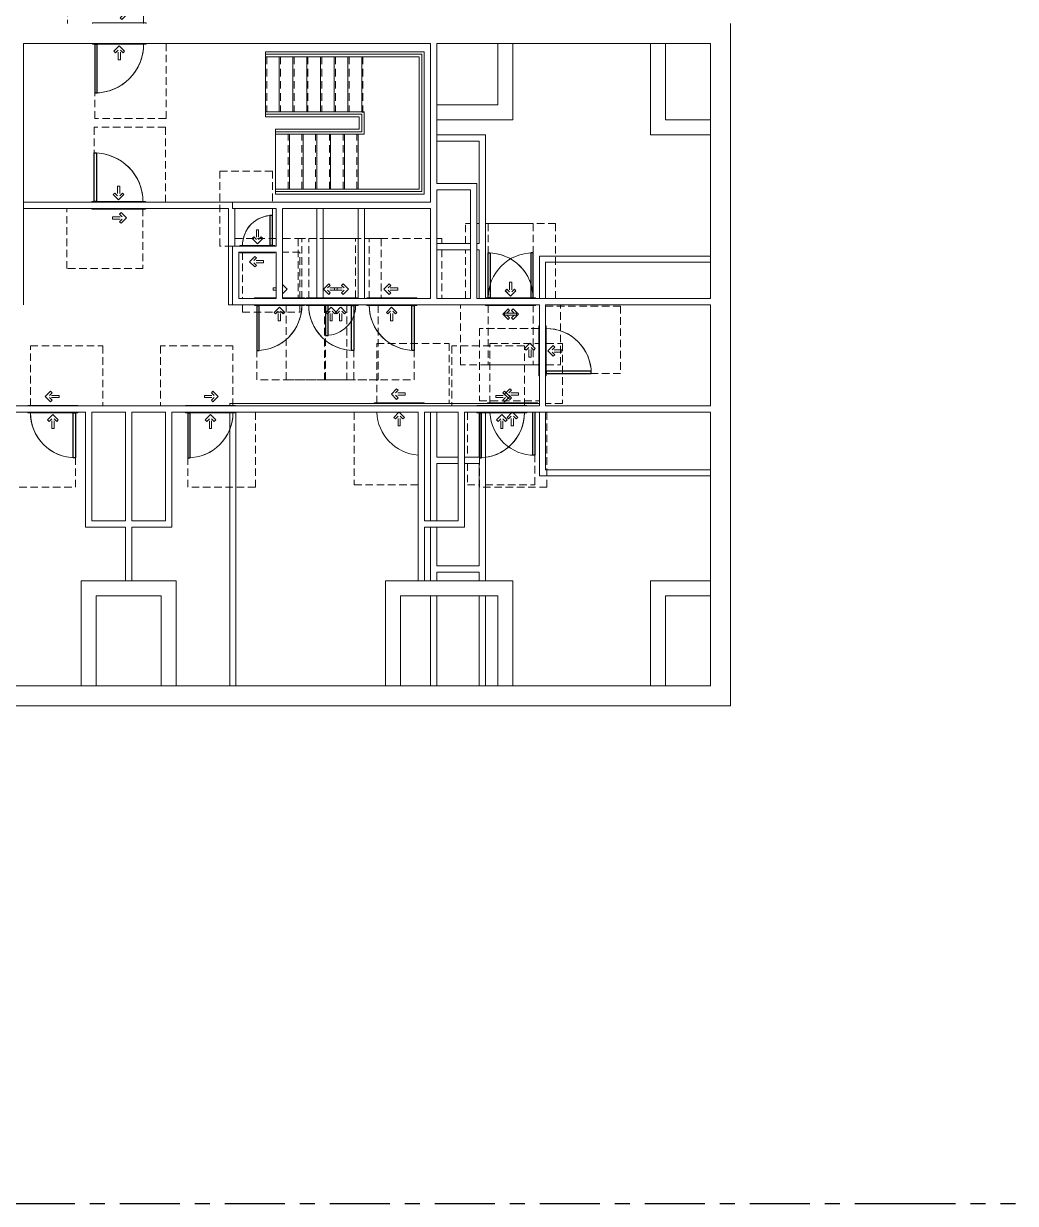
# Model space of a CAD drawing. Header units: inches. Extents: x -1352 to 84, y -1419 to 792.
# Drawn here: x -709 to 84, y -1174 to -230 of the extents above; entities that cross this region are included whole.
import ezdxf

# ---------------------------------------------------------------- set-up
doc = ezdxf.new("R2010")
doc.units = ezdxf.units.IN
doc.header["$MEASUREMENT"] = 0
for name, pattern in [('ADA Clearance', [9, 6, -3]), ('Grid Line', [84, 48, -12, 12, -12]), ('Overhead', [9.75, 6, -3.75])]:
    doc.linetypes.add(name, pattern=pattern)
for name, color, linetype, lineweight in [('A-DOOR', 31, 'Continuous', 15), ('A-DOOR-FRAM', 31, 'Continuous', 15), ('A-FLOR-HRAL', 11, 'Continuous', 15), ('A-WALL', 113, 'Continuous', 15), ('I-WALL', 2, 'Continuous', 15), ('S-GRID', 1, 'Continuous', 9), ('S-STRS', 31, 'Continuous', 15)]:
    doc.layers.add(name, color=color, linetype=linetype, lineweight=lineweight)

# ---------------------------------------------------------------- blocks, each defined once
blk = doc.blocks.new('Door-Single_CE_ - HM Door-2_ HM Frame-V2-ROOF')
at = {"layer": 'A-DOOR', "color": 253, "linetype": 'ADA Clearance'}
for p, q in [((-18, 50.5), (21.07, 50.5)), ((-18, 2.5), (-18, 50.5)), ((27.07, 50.5), (40, 50.5)), ((40, 50.5), (40, 2.5)), ((-2.02, 14.28), (-6.26, 10.04)), ((-2.02, 5.79), (-6.26, 10.04)), ((-0.78, 13.04), (-2.91, 10.91)), ((4.84, 10.91), (-2.91, 10.91)), ((-0.78, 13.04), (-2.02, 14.28)), ((4.84, 10.91), (4.84, 9.16)), ((4.84, 9.16), (-2.91, 9.16)), ((-0.78, 7.03), (-2.91, 9.16)), ((-0.78, 7.03), (-2.02, 5.79)), ((40, 2.5), (26.57, 2.5)), ((-36, -4.5), (-36, -40.5)), ((-4.26, -8.62), (-0.65, -5)), ((-3.02, -9.85), (-4.26, -8.62)), ((-3.02, -9.85), (-0.89, -7.72)), ((-0.89, -15.47), (-0.89, -7.72)), ((4.22, -8.62), (0.61, -5)), ((0.86, -15.47), (0.86, -7.72)), ((2.99, -9.85), (0.86, -7.72)), ((2.99, -9.85), (4.22, -8.62)), ((18, -62.5), (18, -4.5)), ((0.86, -15.47), (-0.89, -15.47)), ((-36, -45.5), (-36, -62.5)), ((-36, -62.5), (-26.57, -62.5)), ((-21.57, -62.5), (18, -62.5))]:
    blk.add_line(p, q, dxfattribs=at)
at = {"layer": 'A-DOOR', "color": 8, "lineweight": 25}
for p, q in [((16.25, -39), (16.25, -4.5)), ((16.25, -39), (16.25, -4.5)), ((18, -4.5), (18, -39)), ((18, -4.5), (18, -39)), ((18, -39), (16.25, -39)), ((18, -39), (16.25, -39))]:
    blk.add_line(p, q, dxfattribs=at)
at = {"layer": 'A-DOOR', "color": 253}
blk.add_arc((18, -3), 36, 183.19177, 270, dxfattribs=at)
blk.add_arc((18, -3), 36, 183.19177, 270, dxfattribs=at)
blk.add_arc((18, -3), 36, 183.19177, 270, dxfattribs=at)
blk.add_arc((18, -3), 36, 183.19177, 270, dxfattribs=at)
at = {"layer": 'A-DOOR-FRAM', "color": 253}
for p, q in [((-20, 3), (20, 3)), ((-20, 2.5), (-20, 3)), ((20, 3), (20, 2.5))]:
    blk.add_line(p, q, dxfattribs=at)
blk = doc.blocks.new('Door-Single_CE_ - HM Door-2_ HM Frame-V3-ROOF')
at = {"layer": 'A-DOOR', "color": 253, "linetype": 'ADA Clearance'}
for p, q in [((-36, 62.5), (18, 62.5)), ((-36, 2.5), (-36, 62.5)), ((18, 62.5), (18, 3)), ((-3.02, 9.85), (-4.26, 8.62)), ((-3.02, 9.85), (-0.89, 7.72)), ((-0.89, 15.47), (-0.89, 7.72)), ((0.86, 15.47), (-0.89, 15.47)), ((0.86, 15.47), (0.86, 7.72)), ((2.99, 9.85), (0.86, 7.72)), ((2.99, 9.85), (4.22, 8.62)), ((-4.26, 8.62), (-0.02, 4.37)), ((4.22, 8.62), (-0.02, 4.37)), ((-18, -3), (-18, -50.5)), ((-2.02, -5.79), (-6.26, -10.04)), ((-0.78, -7.03), (-2.91, -9.16)), ((4.84, -9.16), (-2.91, -9.16)), ((-0.78, -7.03), (-2.02, -5.79)), ((4.84, -10.91), (4.84, -9.16)), ((40, -50.5), (40, -2.5)), ((-2.02, -14.28), (-6.26, -10.04)), ((4.84, -10.91), (-2.91, -10.91)), ((-0.78, -13.04), (-2.91, -10.91)), ((-0.78, -13.04), (-2.02, -14.28)), ((-18, -50.5), (40, -50.5))]:
    blk.add_line(p, q, dxfattribs=at)
at = {"layer": 'A-DOOR', "color": 8, "lineweight": 25}
for p, q in [((18, 39), (16.25, 39)), ((16.25, 39), (16.25, 3)), ((18, 39), (16.25, 39)), ((16.25, 39), (16.25, 3)), ((18, 3), (18, 39)), ((18, 3), (18, 39))]:
    blk.add_line(p, q, dxfattribs=at)
at = {"layer": 'A-DOOR', "color": 253}
blk.add_arc((18, 3), 36, 90, 179.99883, dxfattribs=at)
blk.add_arc((18, 3), 36, 90, 179.99883, dxfattribs=at)
blk.add_arc((18, 3), 36, 90, 179.99883, dxfattribs=at)
blk.add_arc((18, 3), 36, 90, 179.99883, dxfattribs=at)
blk = doc.blocks.new('Door-Single_CE_ - HM Door-2_ HM Frame-V4-ROOF')
at = {"layer": 'A-DOOR', "color": 253, "linetype": 'ADA Clearance'}
for p, q in [((-36, 62.5), (-32.15, 62.5)), ((-36, 46.5), (-36, 62.5)), ((-27.15, 62.5), (-25.15, 62.5)), ((-20.15, 62.5), (18, 62.5)), ((18, 62.5), (18, 3)), ((-36, 2.5), (-36, 41.5)), ((-3.02, 9.85), (-4.26, 8.62)), ((-3.02, 9.85), (-0.89, 7.72)), ((-0.89, 15.47), (-0.89, 7.72)), ((0.86, 15.47), (-0.89, 15.47)), ((0.86, 15.47), (0.86, 7.72)), ((2.99, 9.85), (0.86, 7.72)), ((2.99, 9.85), (4.22, 8.62)), ((-4.26, 8.62), (-0.02, 4.37)), ((4.22, 8.62), (-0.02, 4.37)), ((-18, -3), (-18, -50.5)), ((-2.02, -5.79), (-6.26, -10.04)), ((-0.78, -7.03), (-2.91, -9.16)), ((4.84, -9.16), (-2.91, -9.16)), ((-0.78, -7.03), (-2.02, -5.79)), ((4.84, -10.91), (4.84, -9.16)), ((40, -50.5), (40, -2.5)), ((-2.02, -14.28), (-6.26, -10.04)), ((4.84, -10.91), (-2.91, -10.91)), ((-0.78, -13.04), (-2.91, -10.91)), ((-0.78, -13.04), (-2.02, -14.28)), ((-18, -50.5), (22.5, -50.5)), ((28.5, -50.5), (40, -50.5))]:
    blk.add_line(p, q, dxfattribs=at)
at = {"layer": 'A-DOOR', "color": 8, "lineweight": 25}
for p, q in [((18, 39), (16.25, 39)), ((16.25, 39), (16.25, 3)), ((18, 39), (16.25, 39)), ((16.25, 39), (16.25, 3)), ((18, 3), (18, 39)), ((18, 3), (18, 39))]:
    blk.add_line(p, q, dxfattribs=at)
at = {"layer": 'A-DOOR', "color": 253}
blk.add_arc((18, 3), 36, 90, 179.99883, dxfattribs=at)
blk.add_arc((18, 3), 36, 90, 179.99883, dxfattribs=at)
blk.add_arc((18, 3), 36, 90, 179.99883, dxfattribs=at)
blk.add_arc((18, 3), 36, 90, 179.99883, dxfattribs=at)
blk = doc.blocks.new('Door-Single_CE_ - HM Door-2_ HM Frame-V5-ROOF')
at = {"layer": 'A-DOOR', "color": 253, "linetype": 'ADA Clearance'}
for p, q in [((-18, 50.5), (40, 50.5)), ((-18, 2.5), (-18, 50.5)), ((40, 50.5), (40, 2.5)), ((-2.02, 14.28), (-6.26, 10.04)), ((-2.02, 5.79), (-6.26, 10.04)), ((-0.78, 13.04), (-2.91, 10.91)), ((4.84, 10.91), (-2.91, 10.91)), ((-0.78, 13.04), (-2.02, 14.28)), ((4.84, 10.91), (4.84, 9.16)), ((4.84, 9.16), (-2.91, 9.16)), ((-0.78, 7.03), (-2.91, 9.16)), ((-0.78, 7.03), (-2.02, 5.79)), ((-36, -4.5), (-36, -62.5)), ((-4.26, -8.62), (-0.15, -4.5)), ((-3.02, -9.85), (-4.26, -8.62)), ((-3.02, -9.85), (-0.89, -7.72)), ((-0.89, -15.47), (-0.89, -7.72)), ((4.22, -8.62), (0.11, -4.5)), ((0.86, -15.47), (0.86, -7.72)), ((2.99, -9.85), (0.86, -7.72)), ((2.99, -9.85), (4.22, -8.62)), ((0.86, -15.47), (-0.89, -15.47)), ((-36, -62.5), (15.15, -62.5))]:
    blk.add_line(p, q, dxfattribs=at)
at = {"layer": 'A-DOOR', "color": 253}
blk.add_arc((18, -3), 36, 182.39412, 265.44648, dxfattribs=at)
blk.add_arc((18, -3), 36, 182.39412, 265.44648, dxfattribs=at)
blk.add_arc((18, -3), 36, 182.39412, 265.44648, dxfattribs=at)
blk.add_arc((18, -3), 36, 182.39412, 265.44648, dxfattribs=at)
at = {"layer": 'A-DOOR-FRAM', "color": 253}
for p, q in [((-20, 3), (20, 3)), ((-20, 2.5), (-20, 3)), ((20, 3), (20, 2.5))]:
    blk.add_line(p, q, dxfattribs=at)
blk = doc.blocks.new('Door-Single_CE_ - HM Door-2_ HM Frame-V6-ROOF')
at = {"layer": 'A-DOOR', "color": 253, "linetype": 'ADA Clearance'}
for p, q in [((-18, 50.5), (31, 50.5)), ((-18, 2.5), (-18, 50.5)), ((36, 50.5), (40, 50.5)), ((40, 50.5), (40, 46.5)), ((40, 41.5), (40, 2.5)), ((-2.02, 14.28), (-6.26, 10.04)), ((-2.02, 5.79), (-6.26, 10.04)), ((-0.78, 13.04), (-2.91, 10.91)), ((4.84, 10.91), (-2.91, 10.91)), ((-0.78, 13.04), (-2.02, 14.28)), ((4.84, 10.91), (4.84, 9.16)), ((4.84, 9.16), (-2.91, 9.16)), ((-0.78, 7.03), (-2.91, 9.16)), ((-0.78, 7.03), (-2.02, 5.79)), ((-36, -3), (-36, -62.5)), ((-4.26, -8.62), (-0.02, -4.37)), ((-3.02, -9.85), (-4.26, -8.62)), ((-3.02, -9.85), (-0.89, -7.72)), ((-0.89, -15.47), (-0.89, -7.72)), ((4.22, -8.62), (-0.02, -4.37)), ((0.86, -15.47), (0.86, -7.72)), ((2.99, -9.85), (0.86, -7.72)), ((2.99, -9.85), (4.22, -8.62)), ((18, -62.5), (18, -2.5)), ((0.86, -15.47), (-0.89, -15.47)), ((-36, -62.5), (18, -62.5))]:
    blk.add_line(p, q, dxfattribs=at)
at = {"layer": 'A-DOOR', "color": 8, "lineweight": 25}
for p, q in [((16.25, -39), (16.25, -3)), ((16.25, -3), (18, -3)), ((16.25, -39), (16.25, -3)), ((18, -3), (16.25, -3)), ((18, -3), (18, -39)), ((18, -3), (18, -39)), ((18, -39), (16.25, -39)), ((18, -39), (16.25, -39))]:
    blk.add_line(p, q, dxfattribs=at)
at = {"layer": 'A-DOOR', "color": 253}
for start in [179.5, 179.5, 179.5, 180.00117]:
    blk.add_arc((18, -3), 36, start, 270, dxfattribs=at)
at = {"layer": 'A-DOOR-FRAM', "color": 253}
for p, q in [((-20, 3), (20, 3)), ((-20, 2.5), (-20, 3)), ((20, 3), (20, 2.5)), ((-20, -3), (-20, -2.5)), ((20, -3), (-20, -3)), ((20, -2.5), (20, -3))]:
    blk.add_line(p, q, dxfattribs=at)
blk = doc.blocks.new('Door-Single_CE_ - HM Door-2_ HM Frame-V7-ROOF')
at = {"layer": 'A-DOOR', "color": 253, "linetype": 'ADA Clearance'}
for p, q in [((-36, 62.5), (18, 62.5)), ((-36, 3), (-36, 62.5)), ((18, 62.5), (18, 2.5)), ((-3.02, 9.85), (-4.26, 8.62)), ((-3.02, 9.85), (-0.89, 7.72)), ((-0.89, 15.47), (-0.89, 7.72)), ((0.86, 15.47), (-0.89, 15.47)), ((0.86, 15.47), (0.86, 7.72)), ((2.99, 9.85), (0.86, 7.72)), ((2.99, 9.85), (4.22, 8.62)), ((-4.26, 8.62), (-0.02, 4.37)), ((4.22, 8.62), (-0.02, 4.37)), ((-18, -2.5), (-18, -50.5)), ((-2.5, -6.28), (-6.26, -10.04)), ((-2.5, -8.75), (-2.91, -9.16)), ((-2.5, -9.16), (-2.91, -9.16)), ((4.84, -9.16), (2.5, -9.16)), ((4.84, -10.91), (4.84, -9.16)), ((-2.5, -13.8), (-6.26, -10.04)), ((-2.5, -10.91), (-2.91, -10.91)), ((-2.5, -11.32), (-2.91, -10.91)), ((4.84, -10.91), (2.5, -10.91)), ((-18, -50.5), (-2.5, -50.5)), ((2.5, -50.5), (35.7, -50.5))]:
    blk.add_line(p, q, dxfattribs=at)
at = {"layer": 'A-DOOR', "color": 8, "lineweight": 25}
for p, q in [((18, 39), (16.25, 39)), ((16.25, 39), (16.25, 3)), ((18, 39), (16.25, 39)), ((16.25, 39), (16.25, 3)), ((18, 3), (18, 39)), ((18, 3), (18, 39)), ((16.25, 3), (18, 3)), ((18, 3), (16.25, 3))]:
    blk.add_line(p, q, dxfattribs=at)
at = {"layer": 'A-DOOR', "color": 253}
for end in [179.99883, 180.5, 180.5, 180.5]:
    blk.add_arc((18, 3), 36, 90, end, dxfattribs=at)
at = {"layer": 'A-DOOR-FRAM', "color": 253}
for p, q in [((-20, 3), (20, 3)), ((-20, 2.5), (-20, 3)), ((20, 3), (20, 2.5)), ((-20, -3), (-20, -2.5)), ((-2.5, -3), (-20, -3)), ((20, -3), (2.5, -3)), ((20, -2.5), (20, -3))]:
    blk.add_line(p, q, dxfattribs=at)
blk = doc.blocks.new('Door-Single_CE_ - HM Door-2_ HM Frame-V13-ROOF')
at = {"layer": 'A-DOOR', "color": 253, "linetype": 'ADA Clearance'}
for p, q in [((-19.5, 50.5), (41.5, 50.5)), ((-19.5, 2.5), (-19.5, 50.5)), ((41.5, 50.5), (41.5, 2.5)), ((-2.02, 14.28), (-6.26, 10.04)), ((-2.02, 5.79), (-6.26, 10.04)), ((-0.78, 13.04), (-2.91, 10.91)), ((4.84, 10.91), (-2.91, 10.91)), ((-0.78, 13.04), (-2.02, 14.28)), ((4.84, 10.91), (4.84, 9.16)), ((4.84, 9.16), (-2.91, 9.16)), ((-0.78, 7.03), (-2.91, 9.16)), ((-0.78, 7.03), (-2.02, 5.79)), ((-37.5, -2.5), (-37.5, -62.5)), ((-4.26, -8.62), (-0.02, -4.37)), ((-3.02, -9.85), (-4.26, -8.62)), ((-3.02, -9.85), (-0.89, -7.72)), ((-0.89, -15.47), (-0.89, -7.72)), ((4.22, -8.62), (-0.02, -4.37)), ((0.86, -15.47), (0.86, -7.72)), ((2.99, -9.85), (0.86, -7.72)), ((2.99, -9.85), (4.22, -8.62)), ((19.5, -62.5), (19.5, -2.5)), ((0.86, -15.47), (-0.89, -15.47)), ((-37.5, -62.5), (19.5, -62.5))]:
    blk.add_line(p, q, dxfattribs=at)
at = {"layer": 'A-DOOR', "color": 8, "lineweight": 25}
for p, q in [((17.75, -42), (17.75, -3)), ((17.75, -3), (19.5, -3)), ((17.75, -42), (17.75, -3)), ((19.5, -3), (17.75, -3)), ((19.5, -3), (19.5, -42)), ((19.5, -3), (19.5, -42)), ((19.5, -42), (17.75, -42)), ((19.5, -42), (17.75, -42))]:
    blk.add_line(p, q, dxfattribs=at)
at = {"layer": 'A-DOOR', "color": 253}
for start in [179.5, 179.51962, 179.51962, 180.00117]:
    blk.add_arc((19.5, -3), 39, start, 270, dxfattribs=at)
at = {"layer": 'A-DOOR-FRAM', "color": 253}
for p, q in [((-21.5, 3), (21.5, 3)), ((-21.5, 2.5), (-21.5, 3)), ((21.5, 3), (21.5, 2.5)), ((-21.5, -3), (-21.5, -2.5)), ((21.5, -3), (-21.5, -3)), ((21.5, -2.5), (21.5, -3))]:
    blk.add_line(p, q, dxfattribs=at)
blk = doc.blocks.new('Door-Single_CE_ - HM Door-2_ HM Frame-5154440-ROOF')
at = {"layer": 'A-DOOR', "color": 253, "linetype": 'ADA Clearance'}
for p, q in [((-37.5, 68), (19.5, 68)), ((-37.5, 8), (-37.5, 68)), ((19.5, 68), (19.5, 8.5)), ((-0.89, 20.97), (-0.89, 13.22)), ((0.86, 20.97), (-0.89, 20.97)), ((0.86, 20.97), (0.86, 13.22)), ((-3.02, 15.35), (-4.26, 14.12)), ((-4.26, 14.12), (-0.02, 9.87)), ((-3.02, 15.35), (-0.89, 13.22)), ((4.22, 14.12), (-0.02, 9.87)), ((2.99, 15.35), (0.86, 13.22)), ((2.99, 15.35), (4.22, 14.12)), ((-19.5, -8.5), (-19.5, -56)), ((41.5, -56), (41.5, -8)), ((-2.02, -11.29), (-6.26, -15.54)), ((-2.02, -19.78), (-6.26, -15.54)), ((-0.78, -12.53), (-2.91, -14.66)), ((4.84, -14.66), (-2.91, -14.66)), ((4.84, -16.41), (-2.91, -16.41)), ((-0.78, -18.54), (-2.91, -16.41)), ((-0.78, -12.53), (-2.02, -11.29)), ((-0.78, -18.54), (-2.02, -19.78)), ((4.84, -16.41), (4.84, -14.66)), ((-19.5, -56), (41.5, -56))]:
    blk.add_line(p, q, dxfattribs=at)
at = {"layer": 'A-DOOR', "color": 8, "lineweight": 25}
for p, q in [((19.5, 47.5), (17.75, 47.5)), ((17.75, 47.5), (17.75, 8.5)), ((19.5, 47.5), (17.75, 47.5)), ((17.75, 47.5), (17.75, 8.5)), ((19.5, 8.5), (19.5, 47.5)), ((19.5, 8.5), (19.5, 47.5))]:
    blk.add_line(p, q, dxfattribs=at)
at = {"layer": 'A-DOOR', "color": 253}
for end in [179.99883, 179.99883, 179.99887, 179.99887]:
    blk.add_arc((19.5, 8.5), 39, 90, end, dxfattribs=at)
blk = doc.blocks.new('Door-Single_CE_ - HM Door-2_ HM Frame-V17-ROOF')
at = {"layer": 'A-DOOR', "color": 253, "linetype": 'ADA Clearance'}
for p, q in [((-36, 62.5), (18, 62.5)), ((-36, 2.5), (-36, 62.5)), ((18, 62.5), (18, 2.5)), ((-3.02, 9.85), (-4.26, 8.62)), ((-3.02, 9.85), (-0.89, 7.72)), ((-0.89, 15.47), (-0.89, 7.72)), ((0.86, 15.47), (-0.89, 15.47)), ((0.86, 15.47), (0.86, 7.72)), ((2.99, 9.85), (0.86, 7.72)), ((2.99, 9.85), (4.22, 8.62)), ((-4.26, 8.62), (-0.02, 4.37)), ((4.22, 8.62), (-0.02, 4.37)), ((-18, -2.5), (-18, -50.5)), ((-2.02, -5.79), (-6.26, -10.04)), ((-0.78, -7.03), (-2.91, -9.16)), ((4.84, -9.16), (-2.91, -9.16)), ((-0.78, -7.03), (-2.02, -5.79)), ((4.84, -10.91), (4.84, -9.16)), ((40, -50.5), (40, -2.5)), ((-2.02, -14.28), (-6.26, -10.04)), ((4.84, -10.91), (-2.91, -10.91)), ((-0.78, -13.04), (-2.91, -10.91)), ((-0.78, -13.04), (-2.02, -14.28)), ((-18, -50.5), (40, -50.5))]:
    blk.add_line(p, q, dxfattribs=at)
at = {"layer": 'A-DOOR', "color": 8, "lineweight": 25}
for p, q in [((18, 39), (16.25, 39)), ((16.25, 39), (16.25, 3)), ((18, 39), (16.25, 39)), ((16.25, 39), (16.25, 3)), ((18, 3), (18, 39)), ((18, 3), (18, 39)), ((16.25, 3), (18, 3)), ((18, 3), (16.25, 3))]:
    blk.add_line(p, q, dxfattribs=at)
at = {"layer": 'A-DOOR', "color": 253}
for end in [179.99883, 180.5, 180.5, 180.5]:
    blk.add_arc((18, 3), 36, 90, end, dxfattribs=at)
at = {"layer": 'A-DOOR-FRAM', "color": 253}
for p, q in [((-20, 3), (20, 3)), ((-20, 2.5), (-20, 3)), ((20, 3), (20, 2.5)), ((-20, -3), (-20, -2.5)), ((20, -3), (-20, -3)), ((20, -2.5), (20, -3))]:
    blk.add_line(p, q, dxfattribs=at)
blk = doc.blocks.new('Door-Single_CE_ - HM Door-2_ HM Frame-5121650-ROOF')
at = {"layer": 'A-DOOR', "color": 253, "linetype": 'ADA Clearance'}
for p, q in [((-18, 50.5), (40, 50.5)), ((-18, 2.5), (-18, 50.5)), ((40, 50.5), (40, 2.5)), ((-2.02, 14.28), (-6.26, 10.04)), ((-2.02, 5.79), (-6.26, 10.04)), ((-0.78, 13.04), (-2.91, 10.91)), ((4.84, 10.91), (-2.91, 10.91)), ((-0.78, 13.04), (-2.02, 14.28)), ((4.84, 10.91), (4.84, 9.16)), ((4.84, 9.16), (-2.91, 9.16)), ((-0.78, 7.03), (-2.91, 9.16)), ((-0.78, 7.03), (-2.02, 5.79)), ((-36, -2.5), (-36, -62.5)), ((-4.26, -8.62), (-0.02, -4.37)), ((-3.02, -9.85), (-4.26, -8.62)), ((-3.02, -9.85), (-0.89, -7.72)), ((-0.89, -15.47), (-0.89, -7.72)), ((4.22, -8.62), (-0.02, -4.37)), ((0.86, -15.47), (0.86, -7.72)), ((2.99, -9.85), (0.86, -7.72)), ((2.99, -9.85), (4.22, -8.62)), ((18, -62.5), (18, -2.5)), ((0.86, -15.47), (-0.89, -15.47)), ((-36, -62.5), (18, -62.5))]:
    blk.add_line(p, q, dxfattribs=at)
at = {"layer": 'A-DOOR', "color": 8, "lineweight": 25}
for p, q in [((16.25, -39), (16.25, -3)), ((16.25, -3), (18, -3)), ((16.25, -39), (16.25, -3)), ((18, -3), (16.25, -3)), ((18, -3), (18, -39)), ((18, -3), (18, -39)), ((18, -39), (16.25, -39)), ((18, -39), (16.25, -39))]:
    blk.add_line(p, q, dxfattribs=at)
at = {"layer": 'A-DOOR', "color": 253}
for start in [179.5, 179.5, 179.5, 180.00117]:
    blk.add_arc((18, -3), 36, start, 270, dxfattribs=at)
at = {"layer": 'A-DOOR-FRAM', "color": 253}
for p, q in [((-20, 3), (20, 3)), ((-20, 2.5), (-20, 3)), ((20, 3), (20, 2.5)), ((-20, -3), (-20, -2.5)), ((20, -3), (-20, -3)), ((20, -2.5), (20, -3))]:
    blk.add_line(p, q, dxfattribs=at)
blk = doc.blocks.new('Door-Single_CE_ - HM Door-2_ HM Frame-V21-ROOF')
at = {"layer": 'A-DOOR', "color": 253, "linetype": 'ADA Clearance'}
for p, q in [((-37.5, 68), (19.5, 68)), ((-37.5, 8), (-37.5, 68)), ((19.5, 68), (19.5, 8)), ((-0.89, 20.97), (-0.89, 13.22)), ((0.86, 20.97), (-0.89, 20.97)), ((0.86, 20.97), (0.86, 13.22)), ((-3.02, 15.35), (-4.26, 14.12)), ((-4.26, 14.12), (-0.02, 9.87)), ((-3.02, 15.35), (-0.89, 13.22)), ((4.22, 14.12), (-0.02, 9.87)), ((2.99, 15.35), (0.86, 13.22)), ((2.99, 15.35), (4.22, 14.12)), ((-19.5, -8), (-19.5, -56)), ((41.5, -56), (41.5, -8)), ((-2.02, -11.29), (-6.26, -15.54)), ((-2.02, -19.78), (-6.26, -15.54)), ((-0.78, -12.53), (-2.91, -14.66)), ((4.84, -14.66), (-2.91, -14.66)), ((4.84, -16.41), (-2.91, -16.41)), ((-0.78, -18.54), (-2.91, -16.41)), ((-0.78, -12.53), (-2.02, -11.29)), ((-0.78, -18.54), (-2.02, -19.78)), ((4.84, -16.41), (4.84, -14.66)), ((-19.5, -56), (41.5, -56))]:
    blk.add_line(p, q, dxfattribs=at)
at = {"layer": 'A-DOOR', "color": 8, "lineweight": 25}
for p, q in [((19.5, 47.5), (17.75, 47.5)), ((17.75, 47.5), (17.75, 8.5)), ((19.5, 47.5), (17.75, 47.5)), ((17.75, 47.5), (17.75, 8.5)), ((19.5, 8.5), (19.5, 47.5)), ((19.5, 8.5), (19.5, 47.5)), ((17.75, 8.5), (19.5, 8.5)), ((19.5, 8.5), (17.75, 8.5))]:
    blk.add_line(p, q, dxfattribs=at)
at = {"layer": 'A-DOOR', "color": 253}
for end in [179.99883, 180.5, 180.48038, 180.48038]:
    blk.add_arc((19.5, 8.5), 39, 90, end, dxfattribs=at)
at = {"layer": 'A-DOOR-FRAM', "color": 253}
for p, q in [((-21.5, 8.5), (21.5, 8.5)), ((-21.5, 8), (-21.5, 8.5)), ((21.5, 8.5), (21.5, 8)), ((-21.5, -8.5), (-21.5, -8)), ((21.5, -8.5), (-21.5, -8.5)), ((21.5, -8), (21.5, -8.5))]:
    blk.add_line(p, q, dxfattribs=at)
blk = doc.blocks.new('Railing - Railing-5200195-ROOF')
at = {"layer": 'A-FLOR-HRAL', "color": 253}
for p, q in [((-515.52, -300.22), (-438.52, -300.22)), ((-515.52, -302.22), (-515.52, -300.22)), ((-438.52, -300.22), (-436.52, -300.22)), ((-436.52, -300.22), (-436.52, -318.22)), ((-515.52, -302.22), (-438.52, -302.22)), ((-438.52, -302.22), (-438.52, -316.22)), ((-507.37, -318.22), (-507.37, -316.22)), ((-441.37, -316.22), (-507.37, -316.22)), ((-441.37, -318.22), (-507.37, -318.22)), ((-438.52, -316.22), (-441.37, -316.22)), ((-436.52, -318.22), (-441.37, -318.22))]:
    blk.add_line(p, q, dxfattribs=at)
blk = doc.blocks.new('Railing - Railing-5200199-ROOF')
at = {"layer": 'A-FLOR-HRAL', "color": 253}
for p, q in [((-515.52, -254.22), (-438.52, -254.22)), ((-515.52, -256.22), (-515.52, -254.22)), ((-438.52, -254.22), (-390.52, -254.22)), ((-390.52, -254.22), (-390.52, -364.22)), ((-515.52, -256.22), (-438.52, -256.22)), ((-438.52, -256.22), (-392.52, -256.22)), ((-392.52, -256.22), (-392.52, -362.22)), ((-507.37, -364.22), (-507.37, -362.22)), ((-441.37, -362.22), (-507.37, -362.22)), ((-441.37, -364.22), (-507.37, -364.22)), ((-392.52, -362.22), (-441.37, -362.22)), ((-390.52, -364.22), (-441.37, -364.22))]:
    blk.add_line(p, q, dxfattribs=at)
blk = doc.blocks.new('Door-Single_CE_ - WD Door-2_ WD Frame-5215058-ROOF')
at = {"layer": 'A-DOOR', "color": 253, "linetype": 'ADA Clearance'}
for p, q in [((-30, 62.5), (12, 62.5)), ((-30, 3), (-30, 62.5)), ((12, 62.5), (12, 3)), ((-3.02, 9.85), (-4.26, 8.62)), ((-3.02, 9.85), (-0.89, 7.72)), ((-0.89, 15.47), (-0.89, 7.72)), ((0.86, 15.47), (-0.89, 15.47)), ((0.86, 15.47), (0.86, 7.72)), ((2.99, 9.85), (0.86, 7.72)), ((2.99, 9.85), (4.22, 8.62)), ((-4.26, 8.62), (-0.02, 4.37)), ((4.22, 8.62), (-0.02, 4.37)), ((-12, -3), (-12, -50.5)), ((-2.02, -5.79), (-6.26, -10.04)), ((-0.78, -7.03), (-2.91, -9.16)), ((4.84, -9.16), (-2.91, -9.16)), ((-0.78, -7.03), (-2.02, -5.79)), ((4.84, -10.91), (4.84, -9.16)), ((34, -50.5), (34, -3)), ((-2.02, -14.28), (-6.26, -10.04)), ((4.84, -10.91), (-2.91, -10.91)), ((-0.78, -13.04), (-2.91, -10.91)), ((-0.78, -13.04), (-2.02, -14.28)), ((-12, -50.5), (14, -50.5)), ((19, -50.5), (34, -50.5))]:
    blk.add_line(p, q, dxfattribs=at)
at = {"layer": 'A-DOOR', "color": 8, "lineweight": 25}
for p, q in [((12, 27), (10, 27)), ((10, 27), (10, 3)), ((12, 27), (10, 27)), ((10, 27), (10, 3)), ((12, 3), (12, 27)), ((12, 3), (12, 27))]:
    blk.add_line(p, q, dxfattribs=at)
at = {"layer": 'A-DOOR', "color": 253}
for end in [179.99825, 179.99825, 179.99794, 179.99794]:
    blk.add_arc((12, 3), 24, 90, end, dxfattribs=at)
at = {"layer": 'A-DOOR-FRAM', "color": 253}
for p, q in [((-14, 3), (-12.48, 3)), ((-14, 2.5), (-14, 3)), ((-12.48, -3), (-14, -3))]:
    blk.add_line(p, q, dxfattribs=at)
blk = doc.blocks.new('Door-Single_CE_ - WD Door-2_ WD Frame-V22-ROOF')
at = {"layer": 'A-DOOR', "color": 253, "linetype": 'ADA Clearance'}
for p, q in [((-30, 62.5), (12, 62.5)), ((-30, 2.5), (-30, 62.5)), ((12, 62.5), (12, 37.5)), ((12, 32.5), (12, 2.5)), ((-3.02, 9.85), (-4.26, 8.62)), ((-3.02, 9.85), (-0.89, 7.72)), ((-0.89, 15.47), (-0.89, 7.72)), ((0.86, 15.47), (-0.89, 15.47)), ((0.86, 15.47), (0.86, 7.72)), ((2.99, 9.85), (0.86, 7.72)), ((2.99, 9.85), (4.22, 8.62)), ((-20, 2.5), (-30, 2.5)), ((-4.26, 8.62), (-0.02, 4.37)), ((4.22, 8.62), (-0.02, 4.37)), ((-12, -2.5), (-12, -39.5)), ((-2.02, -5.79), (-6.26, -10.04)), ((-0.78, -7.03), (-2.91, -9.16)), ((4.84, -9.16), (-2.91, -9.16)), ((-0.78, -7.03), (-2.02, -5.79)), ((4.84, -10.91), (4.84, -9.16)), ((34, -2.5), (20, -2.5)), ((34, -39.5), (34, -2.5)), ((-2.02, -14.28), (-6.26, -10.04)), ((4.84, -10.91), (-2.91, -10.91)), ((-0.78, -13.04), (-2.91, -10.91)), ((-0.78, -13.04), (-2.02, -14.28)), ((-12, -44.5), (-12, -50.5)), ((34, -50.5), (34, -44.5)), ((-12, -50.5), (34, -50.5))]:
    blk.add_line(p, q, dxfattribs=at)
at = {"layer": 'A-DOOR', "color": 8, "lineweight": 25}
for p, q in [((12, 27), (10, 27)), ((10, 27), (10, 3)), ((12, 27), (10, 27)), ((10, 27), (10, 3)), ((12, 3), (12, 27)), ((12, 3), (12, 27)), ((10, 3), (12, 3)), ((12, 3), (10, 3))]:
    blk.add_line(p, q, dxfattribs=at)
at = {"layer": 'A-DOOR', "color": 253}
for end in [179.99825, 180.5, 180.61237, 180.61237]:
    blk.add_arc((12, 3), 24, 90, end, dxfattribs=at)
at = {"layer": 'A-DOOR-FRAM', "color": 253}
for p, q in [((-14, 3), (14, 3)), ((-14, 2.5), (-14, 3)), ((14, 3), (14, 2.5)), ((-14, -3), (-14, -2.5)), ((14, -3), (-14, -3)), ((14, -2.5), (14, -3))]:
    blk.add_line(p, q, dxfattribs=at)

msp = doc.modelspace()

# ---------------------------------------------------------------- linework, layer by layer
at = {"layer": 'A-WALL', "color": 253}
for p, q in [((-329.54, -294.72), (-329.54, -245.72)), ((-317.54, -245.72), (-317.54, -306.72)), ((-207.4, -318.72), (-207.4, -245.72)), ((-195.4, -245.72), (-195.4, -306.72)), ((-378.54, -294.72), (-329.54, -294.72)), ((-317.54, -306.72), (-378.54, -306.72)), ((-195.4, -306.72), (-159.4, -306.72)), ((-159.4, -318.72), (-207.4, -318.72)), ((-662.94, -759.72), (-662.94, -675.72)), ((-662.94, -675.72), (-627.44, -675.72)), ((-622.44, -675.72), (-586.94, -675.72)), ((-586.94, -675.72), (-586.94, -759.72)), ((-419.54, -759.72), (-419.54, -675.72)), ((-419.54, -675.72), (-393.4, -675.72)), ((-388.4, -675.72), (-317.54, -675.72)), ((-317.54, -675.72), (-317.54, -759.72)), ((-207.4, -759.72), (-207.4, -675.72)), ((-207.4, -675.72), (-159.4, -675.72)), ((-650.94, -687.72), (-650.94, -759.72)), ((-598.94, -687.72), (-650.94, -687.72)), ((-598.94, -759.72), (-598.94, -687.72)), ((-407.54, -687.72), (-407.54, -759.72)), ((-329.54, -687.72), (-407.54, -687.72)), ((-329.54, -759.72), (-329.54, -687.72)), ((-195.4, -687.72), (-195.4, -759.72)), ((-159.4, -687.72), (-195.4, -687.72))]:
    msp.add_line(p, q, dxfattribs=at)
at = {"layer": 'I-WALL', "color": 253}
for p, q in [((-143.4, -229.72), (-143.4, -775.72)), ((-708.99, -245.72), (-708.99, -454.72)), ((-383.54, -245.72), (-708.99, -245.72)), ((-383.54, -372.72), (-383.54, -245.72)), ((-378.54, -245.72), (-378.54, -357.72)), ((-159.4, -245.72), (-378.54, -245.72)), ((-159.4, -449.72), (-159.4, -245.72)), ((-378.54, -318.72), (-339.54, -318.72)), ((-339.54, -318.72), (-339.54, -449.72)), ((-344.54, -323.72), (-378.54, -323.72)), ((-344.54, -405.72), (-344.54, -323.72)), ((-378.54, -357.72), (-346.54, -357.72)), ((-346.54, -357.72), (-346.54, -449.72)), ((-378.54, -362.72), (-378.54, -449.72)), ((-351.54, -362.72), (-378.54, -362.72)), ((-351.54, -449.72), (-351.54, -362.72)), ((-708.99, -372.72), (-383.54, -372.72)), ((-541.9, -372.72), (-541.9, -377.72)), ((-545.09, -377.72), (-708.99, -377.72)), ((-545.09, -454.72), (-545.09, -377.72)), ((-506.9, -377.72), (-541.9, -377.72)), ((-540.09, -377.72), (-540.09, -407.72)), ((-506.9, -407.72), (-506.9, -377.72)), ((-501.9, -377.72), (-501.9, -449.72)), ((-383.54, -377.72), (-501.9, -377.72)), ((-474.37, -449.22), (-474.37, -377.72)), ((-469.37, -377.72), (-469.37, -449.22)), ((-441.37, -449.72), (-441.37, -377.72)), ((-436.37, -377.72), (-436.37, -449.72)), ((-383.54, -449.72), (-383.54, -377.72)), ((-378.54, -405.72), (-351.54, -405.72)), ((-346.54, -405.72), (-344.54, -405.72)), ((-541.9, -454.72), (-541.9, -407.72)), ((-541.9, -407.72), (-506.9, -407.72)), ((-536.9, -412.72), (-536.9, -449.72)), ((-506.9, -412.72), (-536.9, -412.72)), ((-506.9, -449.72), (-506.9, -412.72)), ((-351.54, -410.72), (-378.54, -410.72)), ((-344.54, -410.72), (-346.54, -410.72)), ((-344.54, -449.72), (-344.54, -410.72)), ((-296.4, -449.72), (-296.4, -415.72)), ((-296.4, -415.72), (-159.4, -415.72)), ((-291.4, -420.72), (-291.4, -449.72)), ((-159.4, -420.72), (-291.4, -420.72)), ((-536.9, -449.72), (-506.9, -449.72)), ((-501.9, -449.72), (-383.54, -449.72)), ((-378.54, -449.72), (-351.54, -449.72)), ((-346.54, -449.72), (-159.4, -449.72)), ((-296.4, -454.72), (-545.09, -454.72)), ((-296.4, -535.72), (-296.4, -454.72)), ((-291.4, -454.72), (-291.4, -535.72)), ((-159.4, -454.72), (-291.4, -454.72)), ((-159.4, -535.72), (-159.4, -454.72)), ((-1090.49, -535.72), (-296.4, -535.72)), ((-544.09, -533.72), (-296.4, -533.72)), ((-544.09, -533.72), (-544.09, -535.22)), ((-291.4, -535.72), (-159.4, -535.72)), ((-659.44, -540.72), (-856.49, -540.72)), ((-659.44, -632.72), (-659.44, -540.72)), ((-627.44, -540.72), (-654.44, -540.72)), ((-654.44, -540.72), (-654.44, -627.72)), ((-627.44, -627.72), (-627.44, -540.72)), ((-595.44, -540.72), (-622.44, -540.72)), ((-622.44, -540.72), (-622.44, -627.72)), ((-595.44, -627.72), (-595.44, -540.72)), ((-393.4, -540.72), (-590.44, -540.72)), ((-590.44, -540.72), (-590.44, -632.72)), ((-544.09, -759.72), (-544.09, -541.22)), ((-539.09, -540.72), (-539.09, -759.72)), ((-393.4, -675.72), (-393.4, -540.72)), ((-361.4, -540.72), (-388.4, -540.72)), ((-388.4, -540.72), (-388.4, -627.72)), ((-383.54, -627.72), (-383.54, -540.72)), ((-378.54, -540.72), (-378.54, -576.72)), ((-361.4, -627.72), (-361.4, -540.72)), ((-159.4, -540.72), (-356.4, -540.72)), ((-356.4, -540.72), (-356.4, -632.72)), ((-344.54, -576.72), (-344.54, -541.22)), ((-339.54, -541.22), (-339.54, -675.72)), ((-296.4, -591.72), (-296.4, -540.72)), ((-291.4, -540.72), (-291.4, -586.72)), ((-159.4, -759.72), (-159.4, -540.72)), ((-378.54, -576.72), (-361.4, -576.72)), ((-378.54, -581.72), (-378.54, -627.72)), ((-361.4, -581.72), (-378.54, -581.72)), ((-356.4, -576.72), (-344.54, -576.72)), ((-344.54, -581.72), (-356.4, -581.72)), ((-344.54, -663.72), (-344.54, -581.72)), ((-159.4, -591.72), (-296.4, -591.72)), ((-291.4, -586.72), (-159.4, -586.72)), ((-654.44, -627.72), (-627.44, -627.72)), ((-622.44, -627.72), (-595.44, -627.72)), ((-388.4, -627.72), (-361.4, -627.72)), ((-627.44, -632.72), (-659.44, -632.72)), ((-627.44, -675.72), (-627.44, -632.72)), ((-622.44, -632.72), (-622.44, -675.72)), ((-590.44, -632.72), (-622.44, -632.72)), ((-388.4, -632.72), (-388.4, -675.72)), ((-356.4, -632.72), (-388.4, -632.72)), ((-383.54, -675.72), (-383.54, -632.72)), ((-378.54, -632.72), (-378.54, -663.72)), ((-378.54, -663.72), (-344.54, -663.72)), ((-378.54, -668.72), (-378.54, -675.72)), ((-344.54, -668.72), (-378.54, -668.72)), ((-344.54, -675.72), (-344.54, -668.72)), ((-627.44, -675.72), (-622.44, -675.72)), ((-393.4, -675.72), (-388.4, -675.72)), ((-383.54, -759.72), (-383.54, -687.72)), ((-378.54, -687.72), (-378.54, -759.72)), ((-344.54, -759.72), (-344.54, -687.72)), ((-339.54, -687.72), (-339.54, -759.72)), ((-1090.49, -759.72), (-159.4, -759.72)), ((-143.4, -775.72), (-1106.49, -775.72))]:
    msp.add_line(p, q, dxfattribs=at)
at = {"layer": 'S-GRID', "linetype": 'Grid Line', "lineweight": 25}
for p, q in [((-1220.03, -1173.88), (-11.59, -1173.88)), ((-11.59, -1173.88), (84.41, -1173.88))]:
    msp.add_line(p, q, dxfattribs=at)
at = {"layer": 'S-STRS', "color": 253}
for p, q in [((-515.52, -252.22), (-515.52, -254.22)), ((-515.52, -252.22), (-436.2, -252.22)), ((-388.52, -252.22), (-436.2, -252.22)), ((-388.52, -366.22), (-388.52, -252.22)), ((-515.52, -256.22), (-515.52, -300.22)), ((-504.52, -256.22), (-504.52, -300.22)), ((-493.52, -256.22), (-493.52, -300.22)), ((-482.52, -256.22), (-482.52, -300.22)), ((-471.52, -256.22), (-471.52, -300.22)), ((-460.52, -256.22), (-460.52, -300.22)), ((-449.52, -256.22), (-449.52, -300.22)), ((-438.52, -256.22), (-438.52, -300.22)), ((-515.52, -302.22), (-515.52, -304.22)), ((-515.52, -304.22), (-440.52, -304.22)), ((-440.52, -304.22), (-440.52, -314.22)), ((-507.37, -314.22), (-507.37, -316.22)), ((-440.52, -314.22), (-507.37, -314.22)), ((-507.37, -362.22), (-507.37, -318.22)), ((-496.37, -362.22), (-496.37, -318.22)), ((-485.37, -362.22), (-485.37, -318.22)), ((-474.37, -362.22), (-474.37, -318.22)), ((-463.37, -362.22), (-463.37, -318.22)), ((-452.37, -362.22), (-452.37, -318.22)), ((-441.37, -362.22), (-441.37, -318.22)), ((-507.37, -364.22), (-507.37, -366.22)), ((-432.69, -366.22), (-507.37, -366.22)), ((-432.69, -366.22), (-388.52, -366.22))]:
    msp.add_line(p, q, dxfattribs=at)
at = {"layer": 'S-STRS', "color": 253, "linetype": 'Overhead'}
for p, q in [((-514.52, -256.22), (-514.52, -300.22)), ((-503.52, -256.22), (-503.52, -300.22)), ((-492.52, -256.22), (-492.52, -300.22)), ((-481.52, -256.22), (-481.52, -300.22)), ((-470.52, -256.22), (-470.52, -300.22)), ((-459.52, -256.22), (-459.52, -300.22)), ((-448.52, -256.22), (-448.52, -300.22)), ((-437.52, -256.22), (-437.52, -301.22)), ((-497.37, -362.22), (-497.37, -318.22)), ((-486.37, -362.22), (-486.37, -318.22)), ((-475.37, -362.22), (-475.37, -318.22)), ((-464.37, -362.22), (-464.37, -318.22)), ((-453.37, -362.22), (-453.37, -318.22)), ((-442.37, -362.22), (-442.37, -318.22))]:
    msp.add_line(p, q, dxfattribs=at)

# ---------------------------------------------------------------- block references
at = {"layer": 'A-DOOR', "color": 253}
for name, p, rotation in [('Door-Single_CE_ - HM Door-2_ HM Frame-5154440-ROOF', (-632.49, -237.72), 180), ('Door-Single_CE_ - HM Door-2_ HM Frame-V21-ROOF', (-632.49, -237.72), 180), ('Door-Single_CE_ - HM Door-2_ HM Frame-V13-ROOF', (-632.99, -375.22), 180), ('Door-Single_CE_ - HM Door-2_ HM Frame-5121650-ROOF', (-319.4, -452.22), 180), ('Door-Single_CE_ - HM Door-2_ HM Frame-V7-ROOF', (-504.4, -452.22), 180), ('Door-Single_CE_ - WD Door-2_ WD Frame-5215058-ROOF', (-455.37, -452.22), 180), ('Door-Single_CE_ - HM Door-2_ HM Frame-V3-ROOF', (-293.9, -491.72), 269.9999999999999), ('Door-Single_CE_ - HM Door-2_ HM Frame-V17-ROOF', (-293.9, -491.72), 269.9999999999999), ('Door-Single_CE_ - HM Door-2_ HM Frame-V17-ROOF', (-559.54, -538.22), 180), ('Door-Single_CE_ - HM Door-2_ HM Frame-V17-ROOF', (-326.4, -538.22), 180)]:
    msp.add_blockref(name, p, dxfattribs=dict(at, rotation=rotation))
for name, p in [('Door-Single_CE_ - WD Door-2_ WD Frame-V22-ROOF', (-521.9, -410.22)), ('Door-Single_CE_ - HM Door-2_ HM Frame-V4-ROOF', (-319.4, -452.22)), ('Door-Single_CE_ - HM Door-2_ HM Frame-5121650-ROOF', (-462.9, -452.22)), ('Door-Single_CE_ - HM Door-2_ HM Frame-V6-ROOF', (-414.54, -452.22)), ('Door-Single_CE_ - HM Door-2_ HM Frame-5121650-ROOF', (-685.49, -538.22)), ('Door-Single_CE_ - HM Door-2_ HM Frame-V5-ROOF', (-408.54, -536.22)), ('Door-Single_CE_ - HM Door-2_ HM Frame-V2-ROOF', (-317.97, -536.22))]:
    msp.add_blockref(name, p, dxfattribs=at)
at = {"layer": 'A-FLOR-HRAL', "color": 253}
for name in ['Railing - Railing-5200199-ROOF', 'Railing - Railing-5200195-ROOF']:
    msp.add_blockref(name, (0, 0), dxfattribs=at)

doc.saveas('drawing.dxf')
